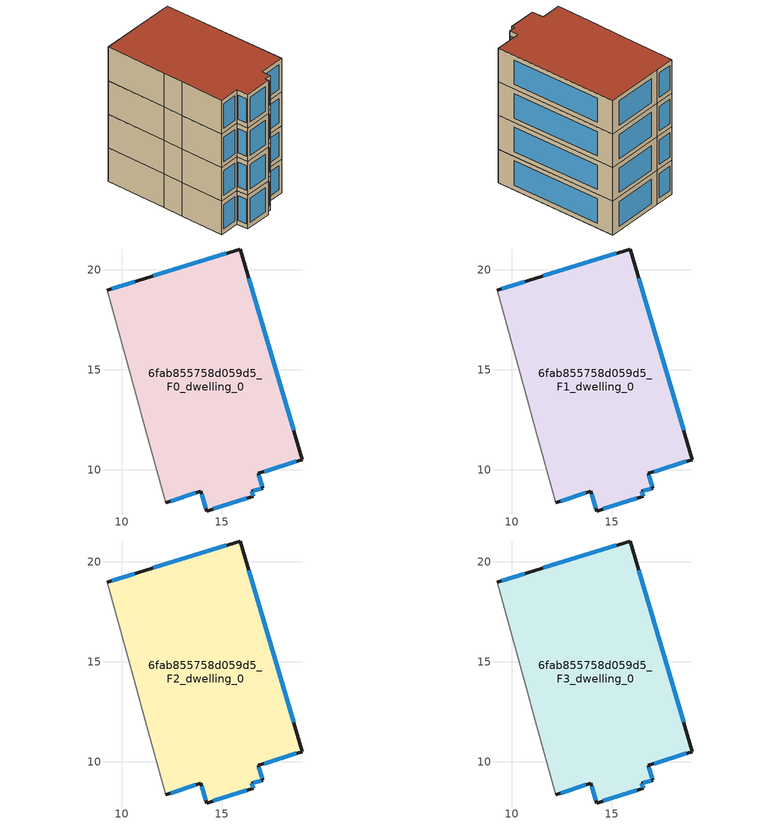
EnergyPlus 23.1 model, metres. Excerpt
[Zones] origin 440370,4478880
6fab855758d059d5_F0_dwelling_0
 floor ground (EU_floor_Construction): 15.92,21.04 19.03,10.52 16.83,9.83 17.04,9.09 16.49,8.94 16.57,8.67 14.24,7.95 13.94,8.93 12.2,8.36 11.17,12.06 10.69,13.82 9.27,18.98 10.88,19.49 z0
 wall outside (EU_wall_Construction): 12.2,8.36 13.94,8.93 14.24,7.95 16.57,8.67 16.49,8.94 17.04,9.09 16.83,9.83 19.03,10.52 15.92,21.04 10.88,19.49 9.27,18.98 z0:3
 wall adiabatic (EU_wall_Construction): 9.27,18.98 10.69,13.82 11.17,12.06 12.2,8.36 z0:3
 window (EU_Window_Construction): 10.66,19.42 9.49,19.05 / 15.22,20.83 11.58,19.7 / 18.6,11.98 16.35,19.58 / 17.13,9.92 18.72,10.42 / 17.01,9.19 16.85,9.72 / 16.56,8.96 16.96,9.07 / 16.56,8.71 16.5,8.9 / 14.56,8.05 16.25,8.57 / 13.98,8.79 14.2,8.08 / 12.44,8.44 13.7,8.85 z0.42:2.58
6fab855758d059d5_F1_dwelling_0
 floor to 6fab855758d059d5_F0_dwelling_0 (EU_floor_Construction): 15.92,21.04 19.03,10.52 16.82,9.83 17.04,9.09 16.49,8.94 16.57,8.67 14.24,7.95 13.94,8.93 12.2,8.36 11.17,12.06 10.69,13.82 9.27,18.98 10.88,19.49 z3
 wall outside (EU_wall_Construction): 12.2,8.36 13.94,8.93 14.24,7.95 16.57,8.67 16.49,8.94 17.04,9.09 16.83,9.83 19.03,10.52 15.92,21.04 10.88,19.49 9.27,18.98 z3:6
 wall adiabatic (EU_wall_Construction): 9.27,18.98 10.69,13.82 11.17,12.06 12.2,8.36 z3:6
 window (EU_Window_Construction): 10.66,19.42 9.49,19.05 / 15.22,20.83 11.58,19.7 / 18.6,11.98 16.35,19.58 / 17.13,9.92 18.72,10.42 / 17.01,9.19 16.85,9.72 / 16.56,8.96 16.96,9.07 / 16.56,8.71 16.5,8.9 / 14.56,8.05 16.25,8.57 / 13.98,8.79 14.2,8.08 / 12.44,8.44 13.7,8.85 z3.42:5.58
6fab855758d059d5_F2_dwelling_0
 floor to 6fab855758d059d5_F1_dwelling_0 (EU_floor_Construction): 15.92,21.04 19.03,10.52 16.82,9.83 17.04,9.09 16.49,8.94 16.57,8.67 14.24,7.95 13.94,8.93 12.2,8.36 11.17,12.06 10.69,13.82 9.27,18.98 10.88,19.49 z6
 wall outside (EU_wall_Construction): 12.2,8.36 13.94,8.93 14.24,7.95 16.57,8.67 16.49,8.94 17.04,9.09 16.83,9.83 19.03,10.52 15.92,21.04 10.88,19.49 9.27,18.98 z6:9
 wall adiabatic (EU_wall_Construction): 9.27,18.98 10.69,13.82 11.17,12.06 12.2,8.36 z6:9
 window (EU_Window_Construction): 10.66,19.42 9.49,19.05 / 15.22,20.83 11.58,19.7 / 18.6,11.98 16.35,19.58 / 17.13,9.92 18.72,10.42 / 17.01,9.19 16.85,9.72 / 16.56,8.96 16.96,9.07 / 16.56,8.71 16.5,8.9 / 14.56,8.05 16.25,8.57 / 13.98,8.79 14.2,8.08 / 12.44,8.44 13.7,8.85 z6.42:8.58
6fab855758d059d5_F3_dwelling_0
 floor to 6fab855758d059d5_F2_dwelling_0 (EU_floor_Construction): 15.92,21.04 19.03,10.52 16.82,9.83 17.04,9.09 16.49,8.94 16.57,8.67 14.24,7.95 13.94,8.93 12.2,8.36 11.17,12.06 10.69,13.82 9.27,18.98 10.88,19.49 z9
 wall outside (EU_wall_Construction): 12.2,8.36 13.94,8.93 14.24,7.95 16.57,8.67 16.49,8.94 17.04,9.09 16.83,9.83 19.03,10.52 15.92,21.04 10.88,19.49 9.27,18.98 z9:12
 wall adiabatic (EU_wall_Construction): 9.27,18.98 10.69,13.82 11.17,12.06 12.2,8.36 z9:12
 window (EU_Window_Construction): 10.66,19.42 9.49,19.05 / 15.22,20.83 11.58,19.7 / 18.6,11.98 16.35,19.58 / 17.13,9.92 18.72,10.42 / 17.01,9.19 16.85,9.72 / 16.56,8.96 16.96,9.07 / 16.56,8.71 16.5,8.9 / 14.56,8.05 16.25,8.57 / 13.98,8.79 14.2,8.08 / 12.44,8.44 13.7,8.85 z9.42:11.58
 roof outside (EU_roof_Construction): 17.04,9.09 16.83,9.83 19.03,10.52 15.92,21.04 10.88,19.49 9.27,18.98 10.69,13.82 11.17,12.06 12.2,8.36 13.94,8.93 14.24,7.95 16.57,8.67 16.49,8.94 z12
[Building]
EU S2 Campaign: North Axis=0; Terrain=City; Solar Distribution=FullExterior
[Site:Location]
Madrid: Latitude=40.5; Longitude=-3.5; Time Zone=1; Elevation=609
[SizingPeriod:WeatherFileDays]
AnnualSizingPeriod: Begin Month=1; Begin Day of Month=1; End Month=12; End Day of Month=31; Day of Week for Start Day=Monday; Use Weather File Daylight Saving Period=No; Use Weather File Rain and Snow Indicators=No
[MATERIAL]
EU_InternalMass_Material: Roughness=MediumRough; Thickness=0.1; Conductivity=1; Density=1800; Specific Heat=900; Thermal Absorptance=0.9; Solar Absorptance=0.7; Visible Absorptance=0.7
[MATERIAL:NOMASS] Roughness=MediumRough; Thermal Absorptance=0.9; Solar Absorptance=0.7; Visible Absorptance=0.7
Name | Thermal Resistance
EU_wall_NoMass | 1.60022
EU_roof_NoMass | 1.57597
EU_floor_NoMass | 0.470652
[WINDOWMATERIAL:SIMPLEGLAZINGSYSTEM]
EU_Window_SimpleGlazing: UFactor=3.28802; Solar Heat Gain Coefficient=0.85; Visible Transmittance=0.85
[CONSTRUCTION]
EU_wall_Construction: EU_wall_NoMass
EU_roof_Construction: EU_roof_NoMass
EU_floor_Construction: EU_floor_NoMass
EU_Window_Construction: EU_Window_SimpleGlazing
EU_InternalMass_Construction: EU_InternalMass_Material
[ZONE] Type=1; Multiplier=1; Ceiling Height=autocalculate; Floor Area=autocalculate; Part of Total Floor Area=Yes
Name | Volume
6fab855758d059d5_F0_dwelling_0 | 241.72
6fab855758d059d5_F1_dwelling_0; 6fab855758d059d5_F2_dwelling_0; 6fab855758d059d5_F3_dwelling_0 | 241.719
[INTERNALMASS] Construction=EU_InternalMass_Construction; Surface Area=80.5732
Name | Zone or ZoneList
6fab855758d059d5_F0_dwelling_0_EU_InternalMass | 6fab855758d059d5_F0_dwelling_0
6fab855758d059d5_F1_dwelling_0_EU_InternalMass | 6fab855758d059d5_F1_dwelling_0
6fab855758d059d5_F2_dwelling_0_EU_InternalMass | 6fab855758d059d5_F2_dwelling_0
6fab855758d059d5_F3_dwelling_0_EU_InternalMass | 6fab855758d059d5_F3_dwelling_0
[OTHEREQUIPMENT] Fuel Type=Electricity; Design Level Calculation Method=Watts/Area; Power per Zone Floor Area=1; Fraction Latent=0; Fraction Radiant=0; Fraction Lost=0; Carbon Dioxide Generation Rate=0; EndUse Subcategory=EU_Step8_InternalGains
Name | Zone or ZoneList or Space or SpaceList | Schedule
EU_Step8_InternalGain_6fab855758d059d5_F0_dwelling_0_f000 | 6fab855758d059d5_F0_dwelling_0 | EU_Step8_GainSchedule_6fab855758d059d5_F0_dwelling_0_f000
EU_Step8_InternalGain_6fab855758d059d5_F1_dwelling_0_f000 | 6fab855758d059d5_F1_dwelling_0 | EU_Step8_GainSchedule_6fab855758d059d5_F1_dwelling_0_f000
EU_Step8_InternalGain_6fab855758d059d5_F2_dwelling_0_f000 | 6fab855758d059d5_F2_dwelling_0 | EU_Step8_GainSchedule_6fab855758d059d5_F2_dwelling_0_f000
EU_Step8_InternalGain_6fab855758d059d5_F3_dwelling_0_f000 | 6fab855758d059d5_F3_dwelling_0 | EU_Step8_GainSchedule_6fab855758d059d5_F3_dwelling_0_f000
[ZONEVENTILATION:DESIGNFLOWRATE] Schedule=EU_AlwaysOn; Design Flow Rate Calculation Method=AirChanges/Hour; Air Changes per Hour=0.480704; Ventilation Type=Natural; Fan Pressure Rise=0; Fan Total Efficiency=1; Constant Term Coefficient=1; Temperature Term Coefficient=0; Velocity Term Coefficient=0; Velocity Squared Term Coefficient=0; Minimum Indoor Temperature=-100; Maximum Indoor Temperature=100; Delta Temperature=-100; Minimum Outdoor Temperature=-100; Maximum Outdoor Temperature=100; Maximum Wind Speed=40
Name | Zone or ZoneList or Space or SpaceList
EU_ConstantAir_6fab855758d059d5_F0_dwelling_0 | 6fab855758d059d5_F0_dwelling_0
EU_ConstantAir_6fab855758d059d5_F1_dwelling_0 | 6fab855758d059d5_F1_dwelling_0
EU_ConstantAir_6fab855758d059d5_F2_dwelling_0 | 6fab855758d059d5_F2_dwelling_0
EU_ConstantAir_6fab855758d059d5_F3_dwelling_0 | 6fab855758d059d5_F3_dwelling_0
[HVACTEMPLATE:THERMOSTAT] Constant Heating Setpoint=20; Constant Cooling Setpoint=50
EU_HeatOnly_6fab855758d059d5_F0_dwelling_0; EU_HeatOnly_6fab855758d059d5_F1_dwelling_0; EU_HeatOnly_6fab855758d059d5_F2_dwelling_0; EU_HeatOnly_6fab855758d059d5_F3_dwelling_0
[HVACTEMPLATE:ZONE:IDEALLOADSAIRSYSTEM] System Availability Schedule=EU_AlwaysOn; Maximum Heating Supply Air Temperature=50; Minimum Cooling Supply Air Temperature=13; Maximum Heating Supply Air Humidity Ratio=0.0156; Minimum Cooling Supply Air Humidity Ratio=0.0077; Heating Limit=NoLimit; Cooling Limit=NoLimit; Heating Availability Schedule=EU_AlwaysOn; Cooling Availability Schedule=EU_CoolingOff; Dehumidification Control Type=ConstantSensibleHeatRatio; Cooling Sensible Heat Ratio=0.7; Dehumidification Setpoint=60; Humidification Control Type=None; Humidification Setpoint=30; Outdoor Air Method=None; Outdoor Air Flow Rate per Person=0.00944; Outdoor Air Flow Rate per Zone Floor Area=0; Outdoor Air Flow Rate per Zone=0; Demand Controlled Ventilation Type=None; Outdoor Air Economizer Type=NoEconomizer; Heat Recovery Type=None; Sensible Heat Recovery Effectiveness=0.7; Latent Heat Recovery Effectiveness=0.65
Name | Template Thermostat
6fab855758d059d5_F0_dwelling_0 | EU_HeatOnly_6fab855758d059d5_F0_dwelling_0
6fab855758d059d5_F1_dwelling_0 | EU_HeatOnly_6fab855758d059d5_F1_dwelling_0
6fab855758d059d5_F2_dwelling_0 | EU_HeatOnly_6fab855758d059d5_F2_dwelling_0
6fab855758d059d5_F3_dwelling_0 | EU_HeatOnly_6fab855758d059d5_F3_dwelling_0
[SIZING:ZONE] Zone Cooling Design Supply Air Temperature Input Method=SupplyAirTemperature; Zone Cooling Design Supply Air Temperature=13; Zone Heating Design Supply Air Temperature Input Method=SupplyAirTemperature; Zone Heating Design Supply Air Temperature=50; Zone Cooling Design Supply Air Humidity Ratio=0.008; Zone Heating Design Supply Air Humidity Ratio=0.008; Cooling Design Air Flow Method=DesignDay; Cooling Design Air Flow Rate=0; Cooling Minimum Air Flow per Zone Floor Area=0.000762; Cooling Minimum Air Flow=0; Cooling Minimum Air Flow Fraction=0.2; Heating Design Air Flow Method=DesignDay; Heating Design Air Flow Rate=0; Heating Maximum Air Flow per Zone Floor Area=0.002032; Heating Maximum Air Flow=0.141576; Heating Maximum Air Flow Fraction=0.3; Account for Dedicated Outdoor Air System=No; Dedicated Outdoor Air System Control Strategy=NeutralSupplyAir; Dedicated Outdoor Air Low Setpoint Temperature for Design=autosize; Dedicated Outdoor Air High Setpoint Temperature for Design=autosize; Zone Load Sizing Method=Sensible Load Only No Latent Load; Zone Latent Cooling Design Supply Air Humidity Ratio Input Method=HumidityRatioDifference; Zone Cooling Design Supply Air Humidity Ratio Difference=0.005; Zone Latent Heating Design Supply Air Humidity Ratio Input Method=HumidityRatioDifference; Zone Humidification Design Supply Air Humidity Ratio Difference=0.005
6fab855758d059d5_F0_dwelling_0; 6fab855758d059d5_F1_dwelling_0; 6fab855758d059d5_F2_dwelling_0; 6fab855758d059d5_F3_dwelling_0
[SCHEDULE:CONSTANT]
Name | Hourly Value
EU_AlwaysOn | 1
EU_CoolingOff | 0
[SCHEDULE:FILE] Column Number=1; Rows to Skip at Top=0; Number of Hours of Data=8760; Column Separator=Comma; Interpolate to Timestep=No; Minutes per Item=60; Adjust Schedule for Daylight Savings=Yes
Name | File
EU_Step8_GainSchedule_6fab855758d059d5_F0_dwelling_0_f000 | ../../schedules/6fab855758d059d5/6fab855758d059d5_F0_dwelling_0_f000_gain.csv
EU_Step8_GainSchedule_6fab855758d059d5_F1_dwelling_0_f000 | ../../schedules/6fab855758d059d5/6fab855758d059d5_F1_dwelling_0_f000_gain.csv
EU_Step8_GainSchedule_6fab855758d059d5_F2_dwelling_0_f000 | ../../schedules/6fab855758d059d5/6fab855758d059d5_F2_dwelling_0_f000_gain.csv
EU_Step8_GainSchedule_6fab855758d059d5_F3_dwelling_0_f000 | ../../schedules/6fab855758d059d5/6fab855758d059d5_F3_dwelling_0_f000_gain.csv
